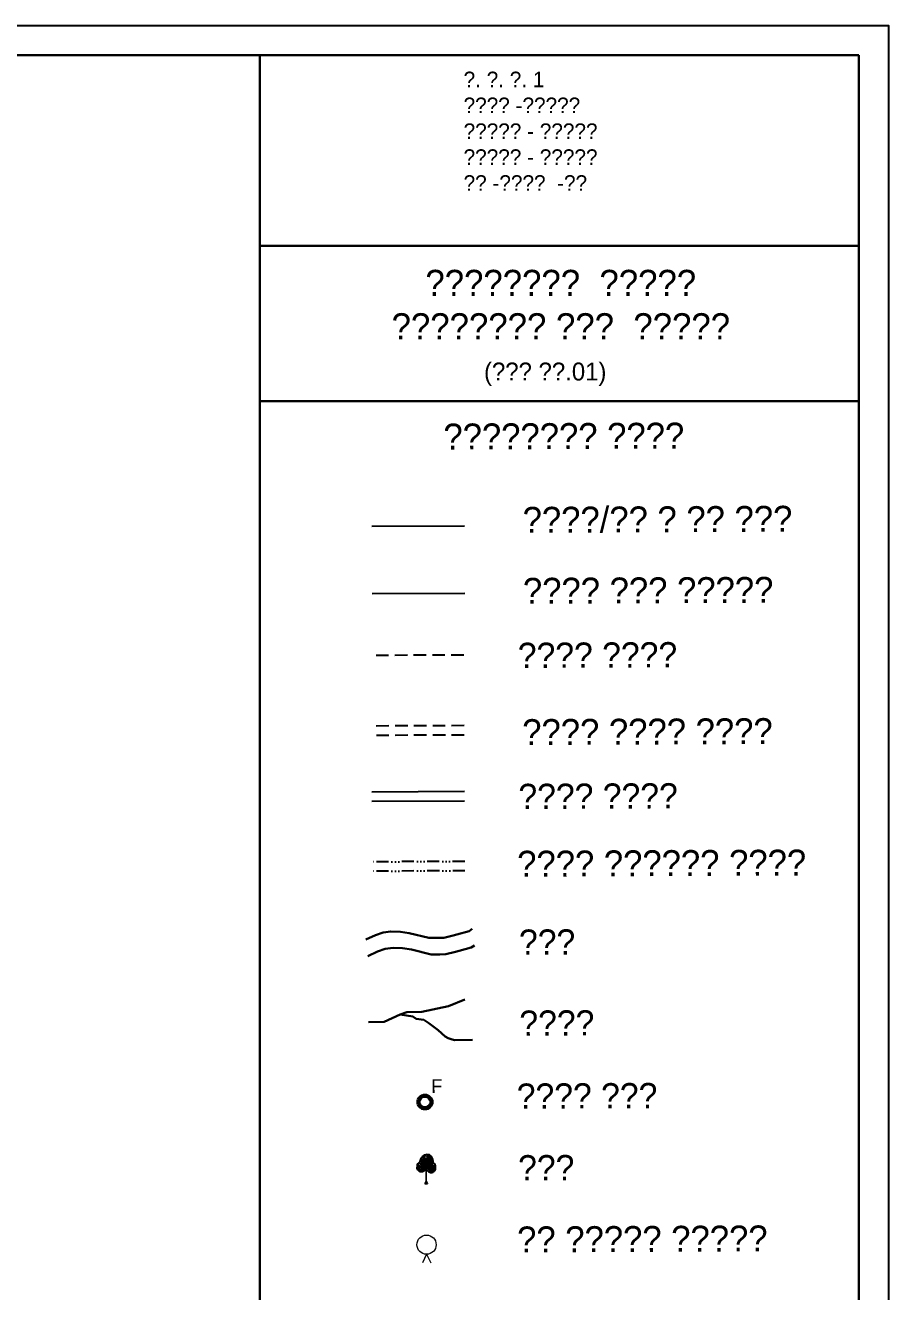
# Model space of a CAD drawing. Header units: millimetres. Extents: x -6521 to 1064, y -7 to 2171.
# Drawn here: x 869.4 to 1064.3, y 415.3 to 701.2 of the extents above; entities that cross this region are included whole.
import ezdxf

# ---------------------------------------------------------------- set-up
doc = ezdxf.new("R2010")
doc.units = ezdxf.units.MM
for name, pattern in [('ACAD_ISO02W100', [15, 12, -3]), ('ACAD_ISO14W100', [24, 12, -3, 0, -3, 0, -3, 0, -3]), ('DASHED', [0.75, 0.5, -0.25])]:
    doc.linetypes.add(name, pattern=pattern)
for name, color, linetype in [('Image', 7, 'Continuous'), ('Legend', 250, 'Continuous'), ('Line_River', 5, 'Continuous'), ('Sym_F', 250, 'Continuous'), ('Sym_Tree', 92, 'Continuous')]:
    doc.layers.add(name, color=color, linetype=linetype)
doc.layers.add('Sym_Title', color=1, linetype='ACAD_ISO02W100', lineweight=25)
doc.styles.add('MtXpl_Mangal', font='')
doc.styles.get("Standard").update_dxf_attribs({"font": 'Sakal_Marathi_N_Ship.TTF'})
doc.styles.get('MtXpl_Mangal').set_extended_font_data('Mangal')
picture_1 = doc.add_image_def('image1.jpg', size_in_pixel=(14525, 10936))

# ---------------------------------------------------------------- blocks, each defined once
blk = doc.blocks.new('F')
at = {"layer": 'Sym_F'}
h = blk.add_hatch(color=256, dxfattribs=at)
h.paths.add_polyline_path([(-1, 0, 1), (1, 0, 1)])
h.paths.add_polyline_path([(0.69, 0, -1), (-0.69, 0, -1)], flags=16)
for radius in [1, 0.688]:
    blk.add_circle((0, 0), radius, dxfattribs=at)
at = {"layer": 'Sym_F', "linetype": 'Continuous'}
blk.add_text('F', height=1.8, dxfattribs=at).set_placement((0.85, 1.21, 1058.35))
blk = doc.blocks.new('Tree')
at = {"layer": 'Sym_Tree'}
for p, q in [((0.1, 3), (0, 2.99)), ((-0.16, 0), (0.13, 0))]:
    blk.add_line(p, q, dxfattribs=at)
at = {"layer": 'Sym_Tree', "color": 82, "const_width": 0.8}
for points in [[(-0.14, 1.47), (-0.1, 2.62)], [(-0.1, 1.46), (-0.06, 2.62)], [(0.05, 1.63), (0.1, 2.79)], [(0.2, 1.44), (0.24, 2.6)], [(-0.43, 1.74), (-0.28, 1.52)], [(-0.2, 1.68), (-0.05, 1.47)], [(0.6, 1.63), (0.38, 1.49)], [(0.44, 1.73), (0.59, 1.51)]]:
    blk.add_lwpolyline(points, dxfattribs=at)
at = {"layer": 'Sym_Tree', "color": 34}
blk.add_lwpolyline([(0, 0, 0.48, 0.16, 0), (0, 0.29, 0.16, 0.16, 0), (0, 1.48, 0.16, 0.16, 0)], format="xyseb", dxfattribs=at)
at = {"layer": 'Sym_Tree', "color": 82}
blk.add_open_spline([(-0.1, 1.43), (-0.17, 1.36), (-0.27, 1.24), (-0.46, 1.2), (-0.64, 1.21), (-0.79, 1.36), (-0.99, 1.53), (-0.9, 1.8), (-0.9, 2.07), (-0.59, 2.22), (-0.58, 2.58), (-0.35, 2.82), (-0.17, 2.98), (-0.04, 2.99), (0, 2.99)], degree=3, knots=[0, 0, 0, 0, 0.357151, 0.545743, 0.741494, 0.970117, 1.319935, 1.641608, 1.935314, 2.250626, 2.755061, 3.137005, 3.457298, 3.618487, 3.618487, 3.618487, 3.618487], dxfattribs=at)
blk.add_spline([(0.1, 1.43), (0.3, 1.22), (0.44, 1.16), (0.59, 1.16), (0.75, 1.25), (0.95, 1.45), (0.96, 1.7), (0.93, 1.94), (0.77, 2.13), (0.68, 2.52), (0.52, 2.78), (0.33, 2.96), (0.1, 3)], degree=3, dxfattribs=at)
for points in [[(-0.45, 2.73), (-0.52, 2.6), (-0.55, 2.48), (-0.58, 2.36)], [(-0.39, 2.55), (-0.46, 2.69), (-0.52, 2.6), (-0.55, 2.5)], [(0, 2.99), (-0.31, 2.84), (-0.45, 2.73), (-0.52, 2.6)], [(-0.49, 2.59), (-0.5, 2.59), (-0.38, 2.77), (-0.31, 2.84)], [(-0.42, 2.42), (-0.39, 2.55), (-0.39, 2.55), (-0.46, 2.69)], [(-0.38, 2.77), (-0.31, 2.84), (-0.45, 2.73), (-0.38, 2.77)], [(-0.39, 2.55), (-0.45, 2.66), (-0.41, 2.72), (-0.26, 2.81)], [(-0.45, 2.73), (-0.38, 2.77), (-0.4, 2.72), (-0.42, 2.74)], [(-0.4, 2.72), (-0.42, 2.74), (-0.45, 2.68), (-0.45, 2.66)], [(-0.45, 2.68), (-0.45, 2.66), (-0.43, 2.7), (-0.4, 2.72)], [(-0.41, 2.69), (-0.44, 2.68), (-0.45, 2.66), (-0.41, 2.69)], [(-0.45, 2.66), (-0.41, 2.69), (-0.07, 2.53), (0.05, 2.48)], [(-0.41, 2.69), (-0.41, 2.71), (-0.41, 2.69), (-0.44, 2.68)], [(-0.43, 2.7), (-0.4, 2.72), (0, 2.99), (-0.09, 2.98)], [(-0.41, 2.65), (-0.25, 2.61), (-0.26, 2.81), (0.06, 2.94)], [(-0.41, 2.72), (-0.26, 2.81), (-0.25, 2.61), (-0.41, 2.69)], [(-0.3, 2.8), (-0.26, 2.81), (-0.41, 2.69), (-0.41, 2.71)], [(-0.25, 2.61), (-0.41, 2.69), (-0.41, 2.65), (-0.25, 2.61)], [(-0.28, 2.82), (-0.37, 2.77), (-0.4, 2.72), (-0.28, 2.82)], [(-0.27, 2.82), (-0.37, 2.77), (-0.39, 2.71), (-0.37, 2.69)], [(-0.39, 2.71), (-0.37, 2.69), (-0.3, 2.8), (-0.26, 2.81)], [(-0.26, 2.81), (0.06, 2.94), (-0.27, 2.82), (-0.37, 2.77)], [(-0.31, 2.84), (-0.18, 2.9), (-0.28, 2.82), (-0.37, 2.77)], [(-0.18, 2.9), (-0.17, 2.95), (-0.25, 2.9), (-0.31, 2.84)], [(-0.25, 2.9), (-0.31, 2.84), (-0.18, 2.9), (-0.24, 2.9)], [(-0.18, 2.9), (-0.24, 2.9), (-0.31, 2.84), (-0.18, 2.9)], [(0.2, 2.99), (-0.06, 2.82), (-0.26, 2.82), (0, 2.99)], [(-0.26, 2.82), (0, 2.99), (0.09, 2.99), (0.04, 2.93)], [(0, 2.99), (-0.09, 2.98), (-0.17, 2.95), (-0.25, 2.9)], [(-0.17, 2.95), (-0.25, 2.9), (-0.12, 2.96), (-0.09, 2.98)], [(-0.1, 2.97), (-0.12, 2.96), (-0.25, 2.9), (-0.18, 2.9)], [(-0.1, 2.97), (-0.18, 2.9), (-0.18, 2.93), (-0.25, 2.9)], [(-0.18, 2.93), (-0.25, 2.9), (-0.18, 2.9), (-0.17, 2.95)], [(0.28, 2.6), (-0.05, 2.61), (-0.19, 2.55), (-0.24, 2.66)], [(-0.2, 2.72), (-0.08, 2.82), (0.2, 2.99), (0.28, 2.6)], [(-0.06, 2.79), (-0.06, 2.82), (-0.2, 2.72), (-0.08, 2.82)], [(-0.12, 2.96), (-0.09, 2.98), (-0.18, 2.95), (-0.09, 2.98)], [(-0.18, 2.95), (-0.09, 2.98), (-0.1, 2.97), (-0.12, 2.96)], [(-0.13, 2.95), (-0.13, 2.95), (-0.1, 2.97), (-0.18, 2.9)], [(-0.13, 2.96), (-0.13, 2.96), (-0.18, 2.95), (-0.18, 2.9)], [(-0.18, 2.95), (-0.18, 2.9), (-0.13, 2.96), (-0.14, 2.95)], [(-0.13, 2.96), (-0.14, 2.95), (-0.13, 2.95)], [(0, 2.99), (0.1, 3), (0.2, 2.99), (-0.06, 2.82)], [(0.2, 2.99), (0.28, 2.6), (-0.05, 2.61), (-0.06, 2.81)], [(0.37, 2.93), (0.29, 2.97), (-0.06, 2.81), (-0.06, 2.8)], [(-0.06, 2.81), (-0.06, 2.8), (-0.06, 2.82)], [(-0.06, 2.82), (-0.06, 2.82), (-0.06, 2.79), (-0.06, 2.82)], [(-0.05, 2.61), (-0.06, 2.81), (0.28, 2.6), (-0.05, 2.61)], [(0.09, 2.99), (0.04, 2.93), (-0.03, 2.91), (0.02, 2.96)], [(-0.03, 2.91), (-0.02, 2.94), (0.02, 2.96), (0, 2.99)], [(-0.03, 2.91), (0.02, 2.96), (0.04, 2.93), (-0.03, 2.91)], [(0.04, 2.93), (-0.03, 2.91), (-0.02, 2.94), (0.02, 2.96)], [(0.02, 2.96), (0, 2.99), (0.09, 2.99), (0.02, 2.96)], [(0.09, 2.99), (0.02, 2.96), (0.1, 3), (0.2, 2.99)], [(0.57, 2.67), (0.46, 2.79), (0.2, 2.99), (0.08, 2.61)], [(0.2, 2.99), (0.08, 2.61), (0.41, 2.58), (0.45, 2.78)], [(0.41, 2.58), (0.45, 2.78), (0.08, 2.61), (0.41, 2.58)], [(0.12, 2.95), (0.09, 2.97), (0.17, 2.93), (0.09, 2.97)], [(0.17, 2.93), (0.09, 2.97), (0.1, 2.96), (0.12, 2.95)], [(0.6, 2.6), (0.57, 2.64), (0.21, 2.53), (0.09, 2.49)], [(0.1, 3), (0.2, 2.99), (0.32, 2.95), (0.29, 2.97)], [(0.12, 2.95), (0.14, 2.94), (0.13, 2.94)], [(0.56, 2.6), (0.41, 2.58), (0.45, 2.78), (0.14, 2.95)], [(0.45, 2.78), (0.14, 2.95), (0.45, 2.78), (0.54, 2.73)], [(0.2, 2.99), (0.5, 2.8), (0.62, 2.67), (0.67, 2.54)], [(0.6, 2.65), (0.57, 2.67), (0.2, 2.99), (0.29, 2.97)], [(0.2, 2.99), (0.29, 2.97), (0.37, 2.93), (0.44, 2.87)], [(0.37, 2.93), (0.44, 2.87), (0.32, 2.95), (0.29, 2.97)], [(0.3, 2.96), (0.32, 2.95), (0.44, 2.87), (0.38, 2.88)], [(0.33, 2.94), (0.33, 2.94), (0.3, 2.96), (0.38, 2.88)], [(0.3, 2.96), (0.38, 2.88), (0.37, 2.91), (0.44, 2.87)], [(0.44, 2.87), (0.38, 2.88), (0.33, 2.94), (0.33, 2.95)], [(0.33, 2.94), (0.33, 2.95), (0.37, 2.93), (0.38, 2.88)], [(0.37, 2.93), (0.38, 2.88), (0.33, 2.95), (0.34, 2.94)], [(0.37, 2.91), (0.44, 2.87), (0.38, 2.88), (0.37, 2.93)], [(0.38, 2.88), (0.37, 2.93), (0.44, 2.87), (0.5, 2.8)], [(0.44, 2.87), (0.5, 2.8), (0.38, 2.88), (0.43, 2.87)], [(0.38, 2.88), (0.43, 2.87), (0.5, 2.8), (0.38, 2.88)], [(0.5, 2.8), (0.38, 2.88), (0.46, 2.79), (0.54, 2.73)], [(0.58, 2.67), (0.45, 2.78), (0.41, 2.58), (0.57, 2.64)], [(0.41, 2.58), (0.57, 2.64), (0.56, 2.6), (0.41, 2.58)], [(0.54, 2.5), (0.6, 2.6), (0.58, 2.67), (0.45, 2.78)], [(0.45, 2.78), (0.54, 2.73), (0.55, 2.66), (0.53, 2.65)], [(0.55, 2.66), (0.53, 2.65), (0.47, 2.76), (0.45, 2.78)], [(0.47, 2.76), (0.45, 2.78), (0.57, 2.64), (0.58, 2.66)], [(0.46, 2.79), (0.54, 2.73), (0.57, 2.67), (0.46, 2.79)], [(0.64, 2.53), (0.65, 2.53), (0.55, 2.72), (0.5, 2.8)], [(0.55, 2.72), (0.5, 2.8), (0.62, 2.67), (0.55, 2.72)], [(0.55, 2.37), (0.54, 2.5), (0.54, 2.5), (0.62, 2.64)], [(0.54, 2.5), (0.62, 2.64), (0.67, 2.54), (0.68, 2.43)], [(0.62, 2.67), (0.55, 2.72), (0.57, 2.67), (0.59, 2.69)], [(0.57, 2.67), (0.59, 2.69), (0.61, 2.62), (0.6, 2.6)], [(0.61, 2.62), (0.6, 2.6), (0.6, 2.65), (0.57, 2.67)], [(0.57, 2.64), (0.58, 2.66), (0.57, 2.64), (0.6, 2.62)], [(0.57, 2.64), (0.6, 2.62), (0.6, 2.6), (0.57, 2.64)], [(0.62, 2.67), (0.67, 2.54), (0.69, 2.41), (0.7, 2.29)], [(-0.83, 1.97), (-0.9, 1.88), (-0.95, 1.62), (-0.58, 1.59)], [(-0.92, 1.7), (-0.95, 1.62), (-0.9, 1.88), (-0.93, 1.7)], [(-0.92, 1.7), (-0.92, 1.7), (-0.92, 1.7), (-0.95, 1.62)], [(-0.95, 1.62), (-0.58, 1.59), (-0.59, 1.22), (-0.67, 1.26)], [(-0.89, 1.45), (-0.93, 1.53), (-0.95, 1.62), (-0.66, 1.29)], [(-0.95, 1.62), (-0.66, 1.29), (-0.67, 1.27), (-0.76, 1.35)], [(-0.73, 1.36), (-0.76, 1.35), (-0.95, 1.62), (-0.73, 1.36)], [(-0.95, 1.62), (-0.73, 1.36), (-0.73, 1.36), (-0.93, 1.53)], [(-0.87, 1.44), (-0.93, 1.53), (-0.93, 1.53), (-0.95, 1.62)], [(-0.93, 1.53), (-0.95, 1.62), (-0.93, 1.54), (-0.91, 1.51)], [(-0.93, 1.54), (-0.91, 1.51), (-0.9, 1.88), (-0.87, 1.85)], [(-0.9, 1.88), (-0.93, 1.7), (-0.87, 1.85), (-0.87, 1.86)], [(-0.59, 1.22), (-0.67, 1.26), (-0.89, 1.45), (-0.93, 1.53)], [(-0.73, 1.36), (-0.93, 1.53), (-0.87, 1.44), (-0.93, 1.53)], [(-0.9, 1.88), (-0.87, 1.85), (-0.92, 1.7)], [(-0.85, 2.05), (-0.88, 1.99), (-0.89, 1.93), (-0.9, 1.88)], [(-0.77, 2.05), (-0.76, 1.78), (-0.9, 1.89), (-0.76, 1.78)], [(-0.89, 1.93), (-0.9, 1.88), (-0.82, 1.85), (-0.74, 2.01)], [(-0.9, 1.89), (-0.76, 1.78), (-0.69, 1.97), (-0.74, 2.01)], [(-0.85, 1.96), (-0.85, 1.96), (-0.83, 1.97), (-0.9, 1.88)], [(-0.85, 1.96), (-0.89, 1.94), (-0.86, 1.95), (-0.87, 2)], [(-0.86, 1.95), (-0.87, 2), (-0.88, 1.94), (-0.89, 1.94)], [(-0.88, 1.94), (-0.89, 1.94), (-0.89, 1.93), (-0.85, 1.97)], [(-0.89, 1.93), (-0.85, 1.97), (-0.85, 1.97)], [(-0.88, 1.91), (-0.88, 1.91), (-0.85, 1.96), (-0.89, 1.94)], [(-0.74, 2.08), (-0.77, 2.08), (-0.85, 2.05), (-0.88, 1.99)], [(-0.78, 2.04), (-0.82, 2.04), (-0.87, 2), (-0.88, 1.91)], [(-0.87, 2), (-0.88, 1.91), (-0.84, 1.97), (-0.83, 2.02)], [(-0.84, 1.94), (-0.84, 1.97), (-0.88, 1.91)], [(-0.83, 2.02), (-0.82, 2.04), (-0.87, 2), (-0.85, 2.05)], [(-0.87, 2), (-0.85, 2.05), (-0.84, 1.94), (-0.84, 1.97)], [(-0.86, 1.89), (-0.69, 1.93), (-0.85, 1.91), (-0.87, 1.85)], [(-0.85, 1.91), (-0.87, 1.85), (-0.85, 1.77), (-0.82, 1.83)], [(-0.85, 1.84), (-0.84, 1.87), (-0.87, 1.44), (-0.81, 1.4)], [(-0.87, 1.85), (-0.87, 1.86), (-0.58, 1.59), (-0.65, 1.65)], [(-0.87, 1.44), (-0.81, 1.4), (-0.67, 1.26), (-0.76, 1.34)], [(-0.82, 1.83), (-0.81, 1.8), (-0.86, 1.89), (-0.69, 1.93)], [(-0.8, 2.04), (-0.55, 2.12), (-0.85, 2.05), (-0.82, 2.08)], [(-0.85, 2.05), (-0.82, 2.08), (-0.8, 2.1), (-0.77, 2.12)], [(-0.85, 1.97), (-0.85, 1.97), (-0.85, 1.96)], [(-0.85, 1.77), (-0.82, 1.83), (-0.85, 1.84), (-0.84, 1.87)], [(-0.78, 2.02), (-0.84, 1.97), (-0.75, 2.03), (-0.77, 2.05)], [(-0.84, 1.97), (-0.83, 2.02), (-0.78, 2.04)], [(-0.82, 1.85), (-0.74, 2.01), (-0.78, 2.02), (-0.84, 1.97)], [(-0.78, 2.04), (-0.78, 2.04), (-0.83, 2.02), (-0.82, 2.04)], [(-0.77, 2.12), (-0.8, 2.1), (-0.82, 2.08), (-0.78, 2.09)], [(-0.82, 2.08), (-0.78, 2.09), (-0.77, 2.08), (-0.74, 2.08)], [(-0.76, 2.04), (-0.73, 2.06), (-0.78, 2.04), (-0.82, 2.04)], [(-0.76, 1.78), (-0.76, 1.78), (-0.79, 1.69), (-0.82, 1.85)], [(-0.79, 1.69), (-0.82, 1.85), (-0.65, 1.65), (-0.77, 1.77)], [(-0.75, 1.77), (-0.81, 1.8), (-0.82, 1.83), (-0.81, 1.8)], [(-0.77, 1.77), (-0.73, 1.75), (-0.75, 1.77), (-0.81, 1.8)], [(-0.73, 1.32), (-0.71, 1.39), (-0.81, 1.4), (-0.73, 1.36)], [(-0.81, 1.4), (-0.73, 1.36), (-0.66, 1.29), (-0.7, 1.32)], [(-0.8, 2.1), (-0.77, 2.12), (-0.74, 2.14), (-0.73, 2.09)], [(-0.74, 2.14), (-0.73, 2.09), (-0.77, 2.08), (-0.8, 2.1)], [(-0.75, 2.03), (-0.77, 2.05), (-0.8, 2.04), (-0.55, 2.12)], [(-0.77, 2.08), (-0.8, 2.1), (-0.77, 2.12), (-0.77, 2.1)], [(-0.8, 2.1), (-0.77, 2.1), (-0.77, 2.12), (-0.8, 2.1)], [(-0.77, 2.1), (-0.77, 2.1), (-0.8, 2.1), (-0.77, 2.1)], [(-0.76, 1.35), (-0.73, 1.36), (-0.79, 1.37), (-0.77, 1.35)], [(-0.79, 1.37), (-0.77, 1.35), (-0.77, 1.35), (-0.67, 1.27)], [(-0.76, 2.11), (-0.78, 2.09), (-0.69, 2.19)], [(-0.73, 2.09), (-0.77, 2.1), (-0.76, 2.11), (-0.78, 2.09)], [(-0.77, 2.12), (-0.77, 2.1), (-0.77, 2.12), (-0.76, 2.11)], [(-0.77, 2.12), (-0.76, 2.11), (-0.77, 2.1)], [(-0.77, 2.08), (-0.74, 2.08), (-0.73, 2.09), (-0.77, 2.1)], [(-0.74, 2.08), (-0.74, 2.08), (-0.74, 2.08), (-0.77, 2.08)], [(-0.69, 1.97), (-0.73, 2.06), (-0.77, 2.05), (-0.76, 1.78)], [(-0.73, 2.06), (-0.73, 2.01), (-0.77, 2.05), (-0.73, 2.06)], [(-0.77, 2.05), (-0.73, 2.06), (-0.73, 2.02), (-0.77, 2.03)], [(-0.73, 2.02), (-0.77, 2.03), (-0.73, 2.02), (-0.73, 2.06)], [(-0.62, 1.85), (-0.72, 1.75), (-0.77, 1.77), (-0.73, 1.75)], [(-0.65, 1.65), (-0.77, 1.77), (-0.76, 1.78), (-0.65, 1.71)], [(-0.77, 1.35), (-0.67, 1.27), (-0.73, 1.32), (-0.71, 1.39)], [(-0.67, 1.27), (-0.76, 1.34), (-0.77, 1.35), (-0.73, 1.36)], [(-0.77, 1.35), (-0.73, 1.36), (-0.59, 1.22), (-0.49, 1.21)], [(-0.47, 2.16), (-0.52, 1.63), (-0.76, 1.78), (-0.63, 2.04)], [(-0.52, 1.63), (-0.76, 1.78), (-0.74, 2.08), (-0.63, 2.11)], [(-0.73, 2.02), (-0.73, 2.06), (-0.76, 2.04), (-0.73, 2.06)], [(-0.76, 1.78), (-0.63, 2.04), (-0.65, 1.68), (-0.65, 1.53)], [(-0.7, 1.93), (-0.76, 1.78), (-0.74, 2.01), (-0.69, 1.97)], [(-0.69, 1.97), (-0.66, 1.92), (-0.76, 1.78), (-0.69, 1.93)], [(-0.7, 1.93), (-0.74, 1.95), (-0.7, 1.93), (-0.76, 1.96)], [(-0.7, 1.93), (-0.76, 1.96), (-0.7, 1.93), (-0.76, 1.78)], [(-0.76, 1.78), (-0.69, 1.93), (-0.7, 1.93), (-0.74, 1.95)], [(-0.76, 1.78), (-0.76, 1.78), (-0.62, 1.85), (-0.72, 1.75)], [(-0.58, 1.59), (-0.65, 1.65), (-0.53, 1.84), (-0.76, 1.78)], [(-0.53, 1.84), (-0.76, 1.78), (-0.76, 1.78)], [(-0.76, 1.78), (-0.65, 1.71), (-0.76, 1.78), (-0.69, 1.79)], [(-0.76, 1.78), (-0.69, 1.79), (-0.76, 1.78)], [(-0.52, 1.63), (-0.65, 1.68), (-0.52, 1.63), (-0.76, 1.78)], [(-0.67, 1.27), (-0.76, 1.35), (-0.73, 1.36), (-0.76, 1.35)], [(-0.73, 1.36), (-0.76, 1.35), (-0.73, 1.36), (-0.76, 1.35)], [(-0.67, 1.26), (-0.76, 1.34), (-0.76, 1.35), (-0.73, 1.36)], [(-0.68, 1.31), (-0.68, 1.3), (-0.67, 1.27), (-0.76, 1.34)], [(-0.63, 2.17), (-0.63, 2.23), (-0.74, 2.08)], [(-0.74, 2.14), (-0.74, 2.13), (-0.69, 2.19), (-0.63, 2.23)], [(-0.69, 2.19), (-0.63, 2.23), (-0.74, 2.08), (-0.74, 2.13)], [(-0.74, 2.08), (-0.74, 2.13), (-0.71, 2.1), (-0.63, 2.23)], [(-0.69, 2.19), (-0.69, 2.19), (-0.74, 2.14), (-0.74, 2.13)], [(-0.74, 2.08), (-0.63, 2.11), (-0.55, 2.17), (-0.63, 2.11)], [(-0.74, 2.08), (-0.74, 2.08), (-0.74, 2.08)], [(-0.74, 2.08), (-0.74, 2.08), (-0.74, 2.08)], [(-0.74, 2.01), (-0.71, 2.03), (-0.73, 2.06), (-0.73, 2.01)], [(-0.74, 2.01), (-0.69, 1.97), (-0.74, 2.01), (-0.71, 2.03)], [(-0.69, 1.97), (-0.74, 2.01), (-0.69, 1.97), (-0.74, 1.95)], [(-0.69, 1.97), (-0.74, 1.95), (-0.69, 1.97), (-0.66, 1.92)], [(-0.64, 2.09), (-0.63, 2.04), (-0.69, 1.97), (-0.73, 2.06)], [(-0.71, 2.1), (-0.63, 2.23), (-0.63, 2.17), (-0.58, 2.16)], [(-0.63, 2.14), (-0.63, 2.17), (-0.71, 2.1), (-0.63, 2.14)], [(-0.71, 2.1), (-0.63, 2.14), (-0.63, 2.17), (-0.7, 2.11)], [(-0.63, 2.17), (-0.7, 2.11), (-0.63, 2.14), (-0.63, 2.17)], [(-0.66, 1.29), (-0.7, 1.32), (-0.67, 1.27), (-0.64, 1.3)], [(-0.69, 2.19), (-0.63, 2.23), (-0.58, 2.36), (-0.6, 2.36)], [(-0.63, 2.27), (-0.63, 2.27), (-0.69, 2.19), (-0.63, 2.23)], [(-0.63, 2.04), (-0.64, 2.09), (-0.68, 1.95), (-0.69, 1.97)], [(-0.68, 1.95), (-0.69, 1.97), (-0.62, 1.97), (-0.64, 1.94)], [(-0.67, 1.27), (-0.64, 1.3), (-0.68, 1.31), (-0.68, 1.3)], [(-0.66, 1.92), (-0.64, 1.94), (-0.63, 2.04), (-0.64, 2.09)], [(-0.64, 1.88), (-0.6, 1.86), (-0.66, 1.92), (-0.64, 1.94)], [(-0.24, 1.29), (-0.1, 1.43), (-0.52, 1.63), (-0.66, 1.31)], [(-0.52, 1.63), (-0.66, 1.31), (-0.31, 1.38), (-0.51, 1.22)], [(-0.65, 1.68), (-0.65, 1.53), (-0.65, 1.53), (-0.53, 1.53)], [(-0.65, 1.53), (-0.53, 1.53), (-0.52, 1.63), (-0.65, 1.68)], [(-0.62, 1.97), (-0.63, 2.04), (-0.63, 2.04), (-0.64, 2.09)], [(-0.63, 2.04), (-0.64, 2.09), (-0.64, 2.09), (-0.59, 2.09)], [(-0.64, 2.09), (-0.59, 2.09), (-0.64, 2.09), (-0.63, 2.04)], [(-0.62, 1.97), (-0.64, 1.94), (-0.52, 1.63), (-0.59, 1.62)], [(-0.62, 1.85), (-0.64, 1.88), (-0.64, 1.94), (-0.6, 1.86)], [(-0.64, 1.94), (-0.6, 1.86), (-0.64, 1.94), (-0.6, 1.86)], [(-0.64, 1.94), (-0.6, 1.86), (-0.58, 1.94), (-0.64, 1.94)], [(-0.58, 1.94), (-0.64, 1.94), (-0.64, 1.88), (-0.6, 1.86)], [(-0.52, 1.63), (-0.59, 1.62), (-0.62, 1.85), (-0.64, 1.88)], [(-0.49, 2.45), (-0.58, 2.36), (-0.55, 2.17), (-0.63, 2.17)], [(-0.63, 2.17), (-0.63, 2.17), (-0.63, 2.17), (-0.63, 2.23)], [(-0.63, 2.14), (-0.63, 2.17), (-0.62, 2.21), (-0.63, 2.23)], [(-0.55, 2.17), (-0.63, 2.17), (-0.43, 2.16), (-0.22, 2.16)], [(-0.55, 2.17), (-0.63, 2.11), (-0.63, 2.04), (-0.63, 2.11)], [(-0.63, 2.04), (-0.63, 2.11), (-0.63, 2.17)], [(-0.63, 2.17), (-0.63, 2.17), (-0.63, 2.17)], [(-0.63, 2.17), (-0.58, 2.16), (-0.63, 2.14), (-0.63, 2.17)], [(-0.47, 2.16), (-0.55, 2.17), (-0.62, 1.97), (-0.63, 2.04)], [(-0.62, 2.27), (-0.62, 2.21), (-0.54, 2.47), (-0.54, 2.5)], [(-0.58, 2.36), (-0.6, 2.36), (-0.61, 2.32), (-0.62, 2.3)], [(-0.62, 2.24), (-0.62, 2.21), (-0.58, 2.36), (-0.56, 2.28)], [(-0.61, 2.32), (-0.58, 2.36), (-0.62, 2.27), (-0.62, 2.21)], [(-0.61, 2.32), (-0.62, 2.3), (-0.62, 2.24), (-0.62, 2.21)], [(-0.58, 2.36), (-0.56, 2.28), (-0.61, 2.32), (-0.58, 2.36)], [(-0.57, 2.44), (-0.6, 2.36), (-0.49, 2.59), (-0.5, 2.59)], [(-0.55, 2.54), (-0.57, 2.47), (-0.57, 2.44), (-0.6, 2.36)], [(-0.55, 2.48), (-0.55, 2.5), (-0.6, 2.36), (-0.59, 2.36)], [(-0.57, 2.4), (-0.6, 2.36), (-0.57, 2.47), (-0.54, 2.47)], [(-0.58, 2.39), (-0.57, 2.43), (-0.57, 2.4), (-0.6, 2.36)], [(-0.6, 2.36), (-0.59, 2.36), (-0.57, 2.39), (-0.57, 2.4)], [(-0.39, 2.55), (-0.5, 2.59), (-0.49, 2.45), (-0.58, 2.36)], [(-0.55, 2.48), (-0.58, 2.36), (-0.42, 2.42), (-0.39, 2.55)], [(-0.56, 2.46), (-0.55, 2.54), (-0.58, 2.39), (-0.57, 2.43)], [(-0.57, 2.47), (-0.54, 2.47), (-0.55, 2.54), (-0.57, 2.47)], [(-0.57, 2.39), (-0.57, 2.4), (-0.57, 2.43), (-0.55, 2.5)], [(-0.55, 2.54), (-0.52, 2.6), (-0.56, 2.46), (-0.55, 2.54)], [(-0.52, 2.6), (-0.55, 2.5), (-0.49, 2.45), (-0.39, 2.55)], [(-0.55, 2.5), (-0.53, 2.57), (-0.52, 2.6), (-0.53, 2.57)], [(-0.52, 2.6), (-0.53, 2.57), (-0.55, 2.54), (-0.52, 2.6)], [(-0.55, 2.54), (-0.55, 2.54), (-0.55, 2.5), (-0.53, 2.57)], [(-0.54, 2.47), (-0.54, 2.5), (-0.55, 2.48), (-0.55, 2.5)], [(-0.55, 2.17), (-0.32, 2.2), (-0.49, 2.45), (-0.38, 2.29)], [(-0.49, 2.45), (-0.38, 2.29), (-0.32, 2.2), (-0.55, 2.17)], [(-0.29, 2.35), (-0.32, 2.2), (-0.55, 2.17), (-0.32, 2.2)], [(-0.32, 2.2), (-0.55, 2.17), (-0.43, 2.16)], [(-0.47, 2.16), (-0.35, 2.09), (-0.47, 2.16), (-0.55, 2.17)], [(-0.31, 1.38), (-0.51, 1.22), (-0.25, 1.3), (-0.31, 1.38)], [(-0.49, 2.45), (-0.39, 2.55), (-0.39, 2.55), (-0.5, 2.59)], [(-0.26, 2.44), (-0.1, 2.44), (-0.29, 2.35), (-0.49, 2.45)], [(-0.29, 2.35), (-0.49, 2.45), (-0.29, 2.35), (-0.32, 2.2)], [(-0.25, 1.3), (-0.31, 1.38), (-0.29, 1.27), (-0.49, 1.21)], [(-0.35, 2.09), (-0.33, 2.16), (-0.47, 2.16), (-0.35, 2.09)], [(-0.43, 2.16), (-0.22, 2.16), (0.02, 2.32), (0.07, 2.48)], [(-0.43, 2.16), (-0.43, 2.16), (-0.35, 2.09), (-0.33, 2.16)], [(-0.41, 1.22), (-0.32, 1.24), (-0.24, 1.29), (-0.1, 1.43)], [(0.27, 1.83), (-0.21, 1.81), (-0.27, 2.16), (-0.32, 1.63)], [(-0.26, 2.44), (-0.29, 2.35), (-0.29, 2.35), (-0.26, 2.44)], [(-0.07, 2.53), (0.05, 2.48), (-0.26, 2.44), (-0.1, 2.44)], [(-0.09, 2.35), (-0.06, 2.44), (0.27, 1.83), (-0.21, 1.81)], [(0.28, 2.6), (-0.05, 2.61), (-0.06, 2.44), (-0.09, 2.35)], [(0.22, 2.32), (0.27, 2.48), (0.28, 2.6), (-0.05, 2.61)], [(0.41, 2.32), (0.39, 2.41), (-0.01, 1.85), (0.46, 1.77)], [(-0.01, 1.85), (0.46, 1.77), (0.56, 2.11), (0.55, 1.58)], [(0.1, 2.32), (0.07, 2.49), (0.08, 2.61), (0.41, 2.58)], [(0.52, 2.11), (0.31, 2.14), (0.1, 2.32), (0.07, 2.49)], [(0.08, 2.61), (0.41, 2.58), (0.39, 2.41), (0.41, 2.32)], [(0.08, 2.61), (0.41, 2.58), (0.54, 2.5), (0.6, 2.6)], [(0.21, 2.53), (0.09, 2.49), (0.39, 2.41), (0.23, 2.43)], [(0.22, 1.27), (0.1, 1.43), (0.55, 1.58), (0.64, 1.24)], [(0.11, 1.43), (0.1, 1.45), (0.19, 1.39), (0.19, 1.41)], [(0.38, 1.18), (0.3, 1.22), (0.22, 1.27), (0.1, 1.43)], [(0.11, 1.43), (0.11, 1.43), (0.19, 1.39), (0.11, 1.43)], [(0.32, 2.11), (0.32, 2.11), (0.23, 2.05), (0.22, 2.12)], [(0.39, 2.41), (0.23, 2.43), (0.41, 2.32), (0.62, 2.39)], [(0.31, 1.35), (0.48, 1.17), (0.24, 1.28), (0.31, 1.35)], [(0.24, 1.28), (0.31, 1.35), (0.27, 1.24), (0.47, 1.16)], [(0.65, 2.11), (0.72, 2.09), (0.52, 2.11), (0.31, 2.14)], [(0.55, 1.58), (0.64, 1.24), (0.31, 1.35), (0.48, 1.17)], [(0.39, 2.41), (0.41, 2.32), (0.41, 2.32), (0.39, 2.41)], [(0.41, 2.32), (0.62, 2.39), (0.41, 2.32), (0.42, 2.16)], [(0.41, 2.32), (0.42, 2.16), (0.65, 2.11), (0.42, 2.16)], [(0.65, 2.11), (0.42, 2.16), (0.62, 2.39), (0.49, 2.25)], [(0.62, 2.39), (0.49, 2.25), (0.42, 2.16), (0.65, 2.11)], [(0.42, 2.16), (0.65, 2.11), (0.52, 2.11)], [(0.43, 2.05), (0.42, 2.12), (0.56, 2.11), (0.43, 2.05)], [(0.56, 2.11), (0.43, 2.05), (0.56, 2.11), (0.65, 2.11)], [(0.56, 1.26), (0.44, 1.2), (0.51, 1.24), (0.5, 1.31)], [(0.6, 1.31), (0.52, 1.28), (0.44, 1.22), (0.48, 1.24)], [(0.67, 1.34), (0.6, 1.31), (0.45, 1.18), (0.55, 1.25)], [(0.47, 2.54), (0.48, 2.5), (0.49, 2.47), (0.47, 2.54)], [(0.51, 1.24), (0.5, 1.31), (0.6, 1.31), (0.52, 1.28)], [(0.52, 1.28), (0.74, 1.43), (0.67, 1.34), (0.74, 1.43)], [(0.67, 2.54), (0.68, 2.43), (0.62, 2.39), (0.54, 2.5)], [(0.62, 2.39), (0.54, 2.5), (0.54, 2.5), (0.65, 2.53)], [(0.54, 2.5), (0.65, 2.53), (0.62, 2.39), (0.7, 2.29)], [(0.69, 2.41), (0.7, 2.29), (0.55, 2.37), (0.54, 2.5)], [(0.68, 1.6), (0.67, 1.46), (0.67, 1.46), (0.54, 1.47)], [(0.67, 1.46), (0.54, 1.47), (0.55, 1.58), (0.68, 1.6)], [(0.56, 2.11), (0.55, 1.58), (0.8, 1.7), (0.71, 1.97)], [(0.55, 1.58), (0.8, 1.7), (0.82, 2), (0.72, 2.03)], [(0.68, 1.9), (0.7, 1.87), (0.55, 1.58), (0.62, 1.56)], [(0.55, 1.58), (0.62, 1.56), (0.68, 1.77), (0.7, 1.81)], [(0.55, 1.58), (0.68, 1.6), (0.55, 1.58), (0.8, 1.7)], [(0.56, 2.11), (0.65, 2.11), (0.68, 1.9), (0.71, 1.97)], [(0.97, 1.51), (0.6, 1.52), (0.57, 1.15), (0.65, 1.18)], [(0.57, 1.15), (0.65, 1.18), (0.89, 1.35), (0.94, 1.43)], [(0.6, 1.52), (0.68, 1.58), (0.58, 1.79), (0.8, 1.7)], [(0.58, 1.79), (0.8, 1.7), (0.8, 1.7)], [(0.9, 1.88), (0.96, 1.78), (0.97, 1.51), (0.6, 1.52)], [(0.92, 1.75), (0.92, 1.76), (0.6, 1.52), (0.68, 1.58)], [(0.62, 2.39), (0.7, 2.29), (0.65, 2.11), (0.72, 2.09)], [(0.7, 2.37), (0.72, 2.29), (0.64, 2.53), (0.65, 2.53)], [(0.83, 1.94), (0.85, 1.96), (0.88, 1.94), (0.64, 2.06)], [(0.88, 1.94), (0.64, 2.06), (0.92, 1.95), (0.9, 1.98)], [(0.7, 1.87), (0.66, 1.79), (0.64, 1.88), (0.7, 1.87)], [(0.64, 1.88), (0.7, 1.87), (0.7, 1.81), (0.66, 1.79)], [(0.89, 1.35), (0.94, 1.43), (0.97, 1.51), (0.64, 1.22)], [(0.97, 1.51), (0.64, 1.22), (0.65, 1.2), (0.75, 1.26)], [(0.82, 2), (0.72, 2.03), (0.65, 2.11), (0.72, 2.03)], [(0.65, 2.11), (0.72, 2.03), (0.71, 1.97), (0.72, 2.03)], [(0.68, 1.77), (0.7, 1.81), (0.7, 1.87), (0.66, 1.79)], [(0.7, 1.87), (0.66, 1.79), (0.7, 1.87), (0.66, 1.79)], [(0.7, 1.81), (0.66, 1.79), (0.72, 1.84), (0.7, 1.87)], [(0.68, 2.43), (0.68, 2.5), (0.67, 2.54), (0.68, 2.5)], [(0.69, 2.47), (0.67, 2.54), (0.69, 2.4), (0.69, 2.47)], [(0.73, 2.19), (0.72, 2.14), (0.68, 2.41), (0.67, 2.43)], [(0.68, 2.41), (0.67, 2.43), (0.69, 2.41), (0.68, 2.43)], [(0.73, 2.17), (0.72, 2.14), (0.7, 2.29), (0.67, 2.21)], [(0.7, 2.29), (0.67, 2.21), (0.72, 2.25), (0.7, 2.29)], [(0.8, 2.01), (0.73, 2.15), (0.72, 2.09), (0.67, 2.1)], [(0.72, 2.09), (0.67, 2.1), (0.72, 2.07), (0.72, 2.09)], [(0.8, 1.7), (0.71, 1.97), (0.68, 1.6), (0.67, 1.46)], [(0.69, 2.47), (0.69, 2.47), (0.68, 2.43), (0.68, 2.5)], [(0.7, 2.4), (0.68, 2.41), (0.69, 2.47), (0.7, 2.4)], [(0.69, 2.41), (0.68, 2.43), (0.72, 2.29), (0.7, 2.29)], [(0.7, 2.32), (0.7, 2.33), (0.69, 2.36), (0.68, 2.43)], [(0.7, 2.33), (0.72, 2.29), (0.7, 2.4), (0.68, 2.41)], [(0.68, 1.9), (0.71, 1.97), (0.71, 1.97), (0.72, 2.02)], [(0.71, 1.97), (0.72, 2.02), (0.72, 2.02), (0.68, 2.02)], [(0.72, 2.02), (0.68, 2.02), (0.72, 2.02), (0.71, 1.97)], [(0.74, 1.88), (0.75, 1.89), (0.68, 1.9), (0.7, 1.87)], [(0.8, 1.7), (0.8, 1.7), (0.68, 1.77), (0.76, 1.66)], [(0.68, 1.77), (0.76, 1.66), (0.81, 1.68), (0.77, 1.67)], [(0.82, 1.6), (0.87, 1.75), (0.68, 1.58), (0.81, 1.68)], [(0.8, 1.7), (0.68, 1.64), (0.8, 1.7), (0.73, 1.71)], [(0.68, 1.58), (0.81, 1.68), (0.8, 1.7), (0.68, 1.64)], [(0.69, 2.4), (0.69, 2.47), (0.7, 2.32), (0.69, 2.36)], [(0.69, 2.47), (0.7, 2.4), (0.7, 2.37), (0.72, 2.29)], [(0.7, 2.32), (0.69, 2.36), (0.7, 2.33), (0.72, 2.29)], [(0.72, 2.29), (0.7, 2.29), (0.7, 2.32), (0.7, 2.33)], [(0.79, 2.11), (0.73, 2.15), (0.7, 2.29), (0.72, 2.29)], [(0.7, 2.29), (0.72, 2.29), (0.72, 2.25), (0.73, 2.22)], [(0.72, 2.25), (0.7, 2.29), (0.73, 2.19), (0.72, 2.14)], [(0.72, 1.84), (0.7, 1.87), (0.71, 1.97), (0.72, 2.02)], [(0.71, 1.97), (0.72, 2.03), (0.72, 2.09)], [(0.71, 1.97), (0.72, 2.02), (0.74, 1.88), (0.75, 1.89)], [(0.72, 2.02), (0.71, 1.97), (0.75, 1.89), (0.81, 1.97)], [(0.72, 2.25), (0.73, 2.22), (0.73, 2.17), (0.72, 2.14)], [(0.72, 2.09), (0.72, 2.09), (0.72, 2.09), (0.73, 2.15)], [(0.72, 2.09), (0.73, 2.15), (0.82, 2)], [(0.72, 2.06), (0.72, 2.09), (0.72, 2.14), (0.73, 2.15)], [(0.72, 2.09), (0.72, 2.09), (0.72, 2.09)], [(0.72, 2.07), (0.72, 2.09), (0.8, 2.01), (0.72, 2.06)], [(0.8, 2.01), (0.72, 2.06), (0.72, 2.09), (0.79, 2.03)], [(0.72, 2.09), (0.79, 2.03), (0.72, 2.06), (0.72, 2.09)], [(0.75, 1.89), (0.81, 1.86), (0.75, 1.89), (0.72, 1.84)], [(0.75, 1.89), (0.72, 1.84), (0.8, 1.7), (0.75, 1.85)], [(0.72, 1.28), (0.75, 1.26), (0.97, 1.51), (0.72, 1.28)], [(0.97, 1.51), (0.72, 1.28), (0.72, 1.28), (0.94, 1.43)], [(0.74, 2.2), (0.74, 2.2), (0.79, 2.11), (0.73, 2.15)], [(0.83, 2.06), (0.83, 2.04), (0.79, 2.11), (0.73, 2.15)], [(0.79, 2.11), (0.73, 2.15), (0.82, 2), (0.83, 2.04)], [(0.82, 2), (0.83, 2.04), (0.8, 2.01), (0.73, 2.15)], [(0.8, 1.7), (0.73, 1.71), (0.8, 1.7)], [(0.75, 1.89), (0.81, 1.97), (0.85, 1.96), (0.8, 1.7)], [(0.81, 1.92), (0.75, 1.89), (0.81, 1.92), (0.79, 1.94)], [(0.96, 1.78), (0.8, 1.7), (0.75, 1.89), (0.81, 1.92)], [(0.75, 1.89), (0.81, 1.92), (0.75, 1.89), (0.81, 1.86)], [(0.76, 1.85), (0.8, 1.7), (0.81, 1.92), (0.75, 1.89)], [(0.8, 1.7), (0.75, 1.85), (0.76, 1.85), (0.81, 1.86)], [(0.87, 1.73), (0.86, 1.71), (0.91, 1.79), (0.75, 1.85)], [(0.91, 1.79), (0.75, 1.85), (0.91, 1.81), (0.92, 1.75)], [(0.76, 1.85), (0.81, 1.86), (0.76, 1.85), (0.83, 1.87)], [(0.76, 1.85), (0.83, 1.87), (0.76, 1.85), (0.8, 1.7)], [(0.81, 1.68), (0.77, 1.67), (0.79, 1.69), (0.86, 1.71)], [(0.84, 2.02), (0.86, 1.99), (0.79, 2.11)], [(0.79, 2.11), (0.79, 2.11), (0.83, 2.06), (0.83, 2.04)], [(0.81, 1.92), (0.79, 1.94), (0.81, 1.97), (0.8, 1.93)], [(0.79, 1.69), (0.86, 1.71), (0.87, 1.73), (0.86, 1.71)], [(0.81, 1.97), (0.8, 1.93), (0.85, 1.96), (0.81, 1.98)], [(0.85, 1.96), (0.8, 1.7), (0.96, 1.78), (0.8, 1.7)], [(0.9, 1.74), (0.89, 1.77), (0.87, 1.34), (0.8, 1.31)], [(0.8, 1.7), (0.8, 1.7), (0.82, 1.6), (0.87, 1.75)], [(0.85, 1.96), (0.81, 1.98), (0.81, 1.93), (0.84, 1.94)], [(0.81, 1.93), (0.84, 1.94), (0.81, 1.93), (0.81, 1.97)], [(0.81, 1.93), (0.81, 1.97), (0.84, 1.95), (0.81, 1.97)], [(0.84, 1.95), (0.81, 1.97), (0.85, 1.94), (0.89, 1.95)], [(0.87, 1.75), (0.81, 1.92), (0.85, 1.93), (0.91, 1.87)], [(0.96, 1.82), (0.96, 1.78), (0.87, 1.75), (0.81, 1.92)], [(0.88, 2), (0.86, 2.03), (0.83, 2.06), (0.82, 2.01)], [(0.83, 2.06), (0.82, 2.01), (0.85, 1.99), (0.88, 2)], [(0.82, 2.01), (0.86, 2), (0.84, 2.02), (0.86, 1.99)], [(0.85, 1.99), (0.82, 2), (0.82, 2.01), (0.86, 2)], [(0.82, 2), (0.82, 2), (0.82, 2)], [(0.82, 2), (0.82, 2), (0.82, 2)], [(0.82, 2), (0.82, 2), (0.82, 2), (0.85, 1.99)], [(0.82, 2), (0.85, 1.99), (0.93, 1.95), (0.95, 1.89)], [(0.9, 1.98), (0.86, 1.99), (0.85, 1.99), (0.82, 2)], [(0.85, 1.93), (0.91, 1.87), (0.83, 1.94), (0.85, 1.96)], [(0.86, 2.03), (0.85, 2), (0.86, 2.03), (0.84, 2.02)], [(0.86, 2.03), (0.84, 2.02), (0.86, 2)], [(0.85, 1.99), (0.88, 2), (0.86, 2.03), (0.85, 2)], [(0.85, 1.94), (0.89, 1.95), (0.94, 1.9), (0.94, 1.81)], [(0.85, 1.94), (0.85, 1.94), (0.9, 1.92), (0.89, 1.95)], [(0.91, 1.87), (0.9, 1.92), (0.85, 1.94)], [(0.92, 1.95), (0.9, 1.98), (0.88, 2), (0.86, 2.03)], [(0.88, 2), (0.86, 2), (0.86, 2.03), (0.88, 2)], [(0.86, 2.03), (0.88, 2), (0.9, 1.98), (0.86, 1.99)], [(0.86, 2), (0.86, 2), (0.88, 2), (0.86, 2)], [(0.91, 1.81), (0.92, 1.75), (0.9, 1.67), (0.87, 1.73)], [(0.9, 1.67), (0.87, 1.73), (0.9, 1.74), (0.89, 1.77)], [(0.87, 1.34), (0.94, 1.43), (0.94, 1.42), (0.97, 1.51)], [(0.9, 1.92), (0.89, 1.95), (0.94, 1.9), (0.93, 1.95)], [(0.94, 1.9), (0.93, 1.95), (0.9, 1.84), (0.91, 1.87)], [(0.94, 1.9), (0.94, 1.81), (0.91, 1.87), (0.9, 1.92)], [(0.91, 1.86), (0.91, 1.86), (0.9, 1.88), (0.96, 1.78)], [(0.9, 1.84), (0.91, 1.87), (0.94, 1.81)], [(0.91, 1.86), (0.95, 1.83), (0.93, 1.85), (0.94, 1.9)], [(0.92, 1.87), (0.92, 1.87), (0.91, 1.86)], [(0.94, 1.81), (0.94, 1.81), (0.91, 1.86), (0.95, 1.83)], [(0.94, 1.84), (0.95, 1.83), (0.95, 1.82), (0.92, 1.87)], [(0.95, 1.82), (0.92, 1.87), (0.92, 1.87)], [(0.94, 1.43), (0.92, 1.41), (0.96, 1.78), (0.92, 1.75)], [(0.96, 1.78), (0.92, 1.75), (0.95, 1.59)], [(0.96, 1.78), (0.97, 1.59), (0.92, 1.75), (0.92, 1.76)], [(0.94, 1.42), (0.97, 1.51), (0.94, 1.43), (0.92, 1.41)], [(0.93, 1.95), (0.95, 1.89), (0.96, 1.82), (0.96, 1.78)], [(0.93, 1.85), (0.94, 1.9), (0.94, 1.84), (0.95, 1.83)], [(0.95, 1.59), (0.97, 1.51), (0.96, 1.78), (0.97, 1.59)], [(0.95, 1.59), (0.95, 1.59), (0.95, 1.59), (0.97, 1.51)], [(-0.59, 1.22), (-0.49, 1.21), (-0.41, 1.22), (-0.32, 1.24)], [(-0.46, 1.21), (-0.49, 1.21), (-0.59, 1.22), (-0.5, 1.21)], [(-0.51, 1.22), (-0.46, 1.22), (-0.32, 1.24), (-0.29, 1.27)], [(-0.32, 1.24), (-0.37, 1.24), (-0.49, 1.22), (-0.51, 1.25)], [(-0.49, 1.22), (-0.51, 1.25), (-0.51, 1.22), (-0.46, 1.22)], [(-0.4, 1.22), (-0.4, 1.22), (-0.5, 1.21), (-0.51, 1.22)], [(-0.5, 1.21), (-0.51, 1.22), (-0.45, 1.21), (-0.41, 1.22)], [(-0.29, 1.27), (-0.49, 1.21), (-0.32, 1.24), (-0.37, 1.24)], [(-0.29, 1.27), (-0.41, 1.22), (-0.45, 1.22), (-0.49, 1.21)], [(-0.45, 1.22), (-0.49, 1.21), (-0.32, 1.24), (-0.29, 1.27)], [(-0.4, 1.21), (-0.45, 1.21), (-0.46, 1.21), (-0.49, 1.21)], [(-0.45, 1.21), (-0.41, 1.22), (-0.4, 1.21), (-0.45, 1.21)], [(-0.32, 1.24), (-0.29, 1.27), (-0.29, 1.27), (-0.41, 1.22)], [(-0.4, 1.22), (-0.32, 1.25), (-0.28, 1.26), (-0.29, 1.27)], [(-0.32, 1.25), (-0.3, 1.26), (-0.4, 1.22), (-0.39, 1.24)], [(-0.32, 1.24), (-0.32, 1.24), (-0.4, 1.22), (-0.32, 1.25)], [(-0.32, 1.24), (-0.29, 1.27), (-0.24, 1.29), (-0.28, 1.26)], [(-0.24, 1.29), (-0.29, 1.27), (-0.32, 1.24)], [(-0.28, 1.26), (-0.29, 1.26), (-0.32, 1.25), (-0.3, 1.26)], [(-0.32, 1.24), (-0.32, 1.24), (-0.32, 1.24)], [(-0.24, 1.29), (-0.28, 1.26), (-0.24, 1.29), (-0.29, 1.27)], [(-0.28, 1.26), (-0.29, 1.27), (-0.28, 1.26), (-0.29, 1.26)], [(0.1, 1.22), (0.1, 1.22), (0.1, 1.22)], [(0.3, 1.22), (0.27, 1.24), (0.23, 1.27), (0.27, 1.24)], [(0.23, 1.27), (0.27, 1.24), (0.23, 1.27), (0.27, 1.24)], [(0.23, 1.27), (0.27, 1.24), (0.3, 1.22)], [(0.27, 1.24), (0.47, 1.16), (0.3, 1.22), (0.34, 1.2)], [(0.48, 1.17), (0.44, 1.17), (0.3, 1.22), (0.27, 1.24)], [(0.3, 1.22), (0.27, 1.24), (0.27, 1.24), (0.38, 1.18)], [(0.27, 1.24), (0.38, 1.18), (0.43, 1.17), (0.47, 1.16)], [(0.43, 1.17), (0.47, 1.16), (0.3, 1.22), (0.27, 1.24)], [(0.27, 1.24), (0.27, 1.24), (0.29, 1.22), (0.28, 1.23)], [(0.57, 1.15), (0.47, 1.16), (0.38, 1.18), (0.3, 1.22)], [(0.3, 1.22), (0.34, 1.2), (0.46, 1.17), (0.49, 1.2)], [(0.37, 1.18), (0.37, 1.18), (0.47, 1.16), (0.48, 1.17)], [(0.47, 1.16), (0.48, 1.17), (0.42, 1.17), (0.38, 1.18)], [(0.44, 1.22), (0.48, 1.24), (0.44, 1.2), (0.42, 1.23)], [(0.44, 1.2), (0.42, 1.23), (0.47, 1.24), (0.46, 1.23)], [(0.58, 1.28), (0.56, 1.26), (0.56, 1.26), (0.44, 1.2)], [(0.44, 1.2), (0.55, 1.25), (0.56, 1.26), (0.52, 1.28)], [(0.44, 1.2), (0.55, 1.26), (0.52, 1.28), (0.55, 1.26)], [(0.47, 1.24), (0.46, 1.23), (0.44, 1.2), (0.55, 1.25)], [(0.46, 1.17), (0.49, 1.2), (0.48, 1.17), (0.44, 1.17)], [(0.44, 1.16), (0.47, 1.16), (0.57, 1.15), (0.47, 1.16)], [(0.45, 1.18), (0.55, 1.25), (0.55, 1.26), (0.52, 1.28)], [(0.76, 1.26), (0.72, 1.28), (0.57, 1.15), (0.47, 1.16)], [(0.55, 1.26), (0.52, 1.28), (0.58, 1.28), (0.56, 1.26)], [(0.52, 1.28), (0.55, 1.26), (0.52, 1.28), (0.55, 1.26)]]:
    blk.add_solid(points, dxfattribs=at)
at = {"layer": 'Sym_Tree'}
for points in [[(-0.02, 2.94), (0.02, 2.96), (-0.03, 2.91), (-0.02, 2.94)], [(0.32, 2.95), (0.29, 2.97), (0.37, 2.93), (0.33, 2.95)], [(0.32, 2.95), (0.33, 2.95), (0.37, 2.93), (0.29, 2.97)], [(0.37, 2.93), (0.33, 2.95), (0.32, 2.95), (0.31, 2.95)], [(0.32, 2.95), (0.31, 2.95), (0.32, 2.95), (0.33, 2.95)]]:
    blk.add_solid(points, dxfattribs=at)
blk = doc.blocks.new('EkmotechiVahivat')
at = {"color": 5, "lineweight": 20}
for q in [(-0.45, -1.71), (0.44, -1.71)]:
    blk.add_line((0, -0.82), q, dxfattribs=at)
blk.add_circle((0, 0.18), 1, dxfattribs=at)
blk = doc.blocks.new('TEMP1')
at = {"layer": 'Legend'}
blk.add_line((-219.86, 3036.12), (-238.34, 3036.04), dxfattribs=at)
at = {"layer": 'Legend', "color": 1}
blk.add_line((-219.8, 3022.69), (-238.28, 3022.61), dxfattribs=at)
at = {"layer": 'Legend', "linetype": 'DASHED', "ltscale": 5, "flags": 128}
for points in [[(-220.01, 3010.43), (-238.49, 3010.35)], [(-219.95, 2996.36), (-238.43, 2996.28)], [(-219.94, 2994.48), (-238.42, 2994.4)]]:
    blk.add_lwpolyline(points, dxfattribs=at)
at = {"layer": 'Legend', "ltscale": 5, "flags": 128}
for points in [[(-219.89, 2983.2), (-238.37, 2983.12)], [(-219.88, 2981.32), (-238.36, 2981.24)]]:
    blk.add_lwpolyline(points, dxfattribs=at)
at = {"layer": 'Legend', "linetype": 'ACAD_ISO14W100', "ltscale": 0.2, "flags": 128}
for points in [[(-219.83, 2969.3), (-238.31, 2969.22)], [(-219.82, 2967.43), (-238.3, 2967.35)]]:
    blk.add_lwpolyline(points, dxfattribs=at)
at = {"layer": 'Legend', "color": 5, "lineweight": 30}
for points in [[(-239.56, 2953.71), (-237.63, 2954.61), (-236.12, 2955.13), (-234.56, 2955.33), (-232.65, 2955.29), (-230.89, 2954.99), (-226.95, 2954.05), (-225.21, 2954.06), (-224, 2954.06), (-222.1, 2954.55), (-221.41, 2954.73), (-218.97, 2955.41), (-218.33, 2955.83)], [(-239.12, 2950.43), (-237.19, 2951.32), (-235.68, 2951.84), (-234.12, 2952.05), (-232.21, 2952), (-230.45, 2951.71), (-226.51, 2950.76), (-224.77, 2950.77), (-223.56, 2950.78), (-221.66, 2951.26), (-220.96, 2951.44), (-218.53, 2952.13), (-217.89, 2952.54)]]:
    blk.add_lwpolyline(points, dxfattribs=at)
at = {"layer": 'Legend', "lineweight": 30}
for points in [[(-238.99, 2937.23), (-235.9, 2937.3), (-234.3, 2938.02), (-232.68, 2938.76), (-231.35, 2939.25), (-228.4, 2939.31), (-223.03, 2940.45), (-219.83, 2941.74)], [(-232.68, 2938.76), (-230.16, 2938.38), (-229.51, 2937.92), (-227.99, 2937.71), (-226.95, 2937.08), (-225.12, 2935.63), (-223.71, 2934.39), (-223.15, 2934.06), (-222.33, 2933.77), (-221.79, 2933.69), (-218.28, 2933.73)]]:
    blk.add_lwpolyline(points, dxfattribs=at)
at = {"layer": 'Legend'}
for name, p, xscale, yscale, zscale, rotation in [('F', (-227.76, 2921.33), 1.508234411020805, 1.508234411020806, 1.508234411020806, 0.2474502870416023), ('Tree', (-227.49, 2905.06), 1.930540046106631, 1.930540046106631, 1.930540046106631, 0.2474502870416024), ('EkmotechiVahivat', (-227.43, 2892.55), 1.912340684213647, 1.912340684213647, 1.912340684213647, 0.2474502870416024)]:
    blk.add_blockref(name, p, dxfattribs=dict(at, xscale=xscale, yscale=yscale, zscale=zscale, rotation=rotation))
at = {"layer": 'Legend', "color": 7, "style": 'MtXpl_Mangal'}
for s, height, p in [('सर्व्हे/गट नं ची हद्द', 5.1651, (-208.26, 3034.79)), ('सर्व्हे नंबर दुरुस्ती', 5.1652, (-208.2, 3020.64)), ('कच्चा रस्ता', 5.0274, (-209.23, 3007.85)), ('कच्चा गाडी रस्ता', 5.1651, (-208.34, 2992.48)), ('पक्का रस्ता', 5.0274, (-209.11, 2979.73)), ('नविन संपादित रस्ता', 5.1651, (-209.35, 2966.24)), ('नदी', 5.027, (-208.99, 2950.69)), ('नाला', 5.027, (-208.92, 2934.54)), ('कायम दगड', 5.027, (-209.44, 2919.99)), ('झाड', 5.027, (-209.17, 2905.71)), ('एक मोटेची विहीर', 5.1652, (-209.36, 2891.35))]:
    blk.add_text(s, height=height, rotation=0.2475, dxfattribs=at).set_placement(p)
at = {"layer": 'Legend', "insert": (-224.08, 3056.56), "char_height": 5.1652, "width": 67.7544, "attachment_point": 1, "rotation": 0.2475}
blk.add_mtext('{\\fMangal|b0|i0|c1|p2;समजुतीच्या टिपा }', dxfattribs=at)

msp = doc.modelspace()

# ---------------------------------------------------------------- linework, layer by layer
at = {"layer": 'Legend'}
msp.add_lwpolyline([(-6.74, 701.17), (1064.32, 701.17), (1064.32, -6.74), (-6.74, -6.74)], close=True, dxfattribs=at)
at = {"layer": 'Legend', "lineweight": 30}
for points in [[(944.1, 694.44), (0, 694.44), (0, 0), (944.1, 0)], [(922.34, 694.43), (922.34, 651.41)], [(944.1, 694.44), (1057.59, 694.44)], [(1057.59, 694.44), (1057.59, 651.41)], [(922.34, 651.41), (1057.59, 651.41)], [(922.34, 651.41), (922.34, 616.36)], [(1057.59, 651.41), (1057.59, 616.36)], [(922.34, 616.36), (1057.59, 616.36)], [(922.34, 616.36), (922.34, 579.68)], [(1057.59, 616.36), (1057.59, 599.04)], [(1057.59, 599.04), (1057.59, 591.69)], [(1057.59, 591.69), (1057.59, 579.68)], [(922.34, 579.68), (922.34, 136.22)], [(1057.59, 579.68), (1057.59, 136.22)]]:
    msp.add_lwpolyline(points, dxfattribs=at)

# ---------------------------------------------------------------- block references
at = {"layer": 'Line_River', "color": 1, "lineweight": 30, "xscale": 1.132381632607201, "yscale": 1.132381632607201, "zscale": 1.132381632607201}
msp.add_blockref('TEMP1', (1217.53, -2849.93), dxfattribs=at)

# ---------------------------------------------------------------- texts
at = {"layer": 'Sym_Title', "lineweight": 25}
for s, insert, char_height, width, attachment_point in [('\\Pप. ह. नं. 1    \\Pमौजा -शहापूर     \\Pतालुका - भंडारा \\Pजिल्हा - भंडारा \\Pसन -१९८७  -८८   ', (968.35, 696.56), 3.5055, 59.8403, 1), ('{\\fSakal Marathi|b1|i0|c1|p2;अभिलेखाचा  प्रकार\\P\\pxi0.0049519;पुनरमोजणी गांव  नकाशा}', (990.29, 638.15), 5.8722, 120.1937, 5), ('({\\fMangal|b0|i0|c1|p2;शीट क्र}.01)', (986.78, 622.42), 4.0418, 32.4045, 5)]:
    msp.add_mtext(s, dxfattribs=dict(at, insert=insert, char_height=char_height, width=width, attachment_point=attachment_point))

# ---------------------------------------------------------------- pictures from other files: only their frames are drawn
at = {"layer": 'Image'}
image = msp.add_image(picture_1, insert=(0, 0), size_in_units=(922.34, 694.44), dxfattribs=at)
image.dxf.flags = 7

doc.saveas('drawing.dxf')
